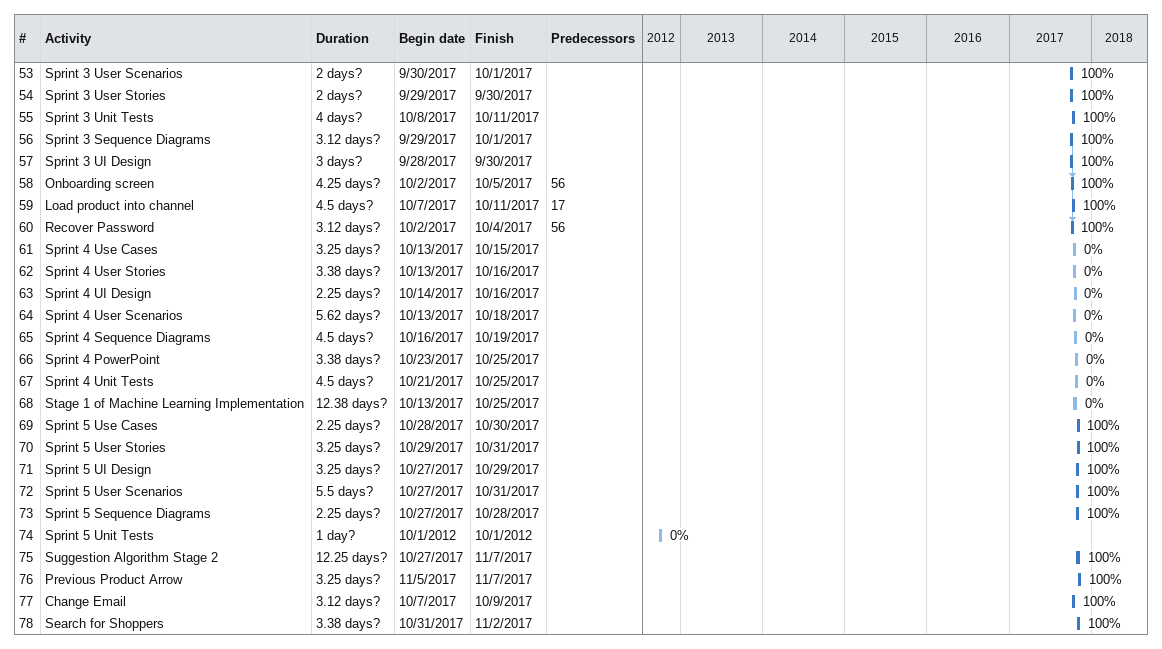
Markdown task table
| ID | Task | Duration | Start | Finish | Predecessors | % complete |
|---|---|---|---|---|---|---|
| 53 | Sprint 3 User Scenarios | 2d? | 2017-09-30 | 2017-10-01 |  | 100 |
| 54 | Sprint 3 User Stories | 2d? | 2017-09-29 | 2017-09-30 |  | 100 |
| 55 | Sprint 3 Unit Tests | 4d? | 2017-10-08 | 2017-10-11 |  | 100 |
| 56 | Sprint 3 Sequence Diagrams | 3.12d? | 2017-09-29 | 2017-10-01 |  | 100 |
| 57 | Sprint 3 UI Design | 3d? | 2017-09-28 | 2017-09-30 |  | 100 |
| 58 | Onboarding screen | 4.25d? | 2017-10-02 | 2017-10-05 | 56 | 100 |
| 59 | Load product into channel | 4.5d? | 2017-10-07 | 2017-10-11 | 17 | 100 |
| 60 | Recover Password | 3.12d? | 2017-10-02 | 2017-10-04 | 56 | 100 |
| 61 | Sprint 4 Use Cases | 3.25d? | 2017-10-13 | 2017-10-15 |  | 0 |
| 62 | Sprint 4 User Stories | 3.38d? | 2017-10-13 | 2017-10-16 |  | 0 |
| 63 | Sprint 4 UI Design | 2.25d? | 2017-10-14 | 2017-10-16 |  | 0 |
| 64 | Sprint 4 User Scenarios | 5.62d? | 2017-10-13 | 2017-10-18 |  | 0 |
| 65 | Sprint 4 Sequence Diagrams | 4.5d? | 2017-10-16 | 2017-10-19 |  | 0 |
| 66 | Sprint 4 PowerPoint | 3.38d? | 2017-10-23 | 2017-10-25 |  | 0 |
| 67 | Sprint 4 Unit Tests | 4.5d? | 2017-10-21 | 2017-10-25 |  | 0 |
| 68 | Stage 1 of Machine Learning Implementation | 12.38d? | 2017-10-13 | 2017-10-25 |  | 0 |
| 69 | Sprint 5 Use Cases | 2.25d? | 2017-10-28 | 2017-10-30 |  | 100 |
| 70 | Sprint 5 User Stories | 3.25d? | 2017-10-29 | 2017-10-31 |  | 100 |
| 71 | Sprint 5 UI Design | 3.25d? | 2017-10-27 | 2017-10-29 |  | 100 |
| 72 | Sprint 5 User Scenarios | 5.5d? | 2017-10-27 | 2017-10-31 |  | 100 |
| 73 | Sprint 5 Sequence Diagrams | 2.25d? | 2017-10-27 | 2017-10-28 |  | 100 |
| 74 | Sprint 5 Unit Tests | 1d? | 2012-10-01 | 2012-10-01 |  | 0 |
| 75 | Suggestion Algorithm Stage 2 | 12.25d? | 2017-10-27 | 2017-11-07 |  | 100 |
| 76 | Previous Product Arrow | 3.25d? | 2017-11-05 | 2017-11-07 |  | 100 |
| 77 | Change Email | 3.12d? | 2017-10-07 | 2017-10-09 |  | 100 |
| 78 | Search for Shoppers | 3.38d? | 2017-10-31 | 2017-11-02 |  | 100 |
